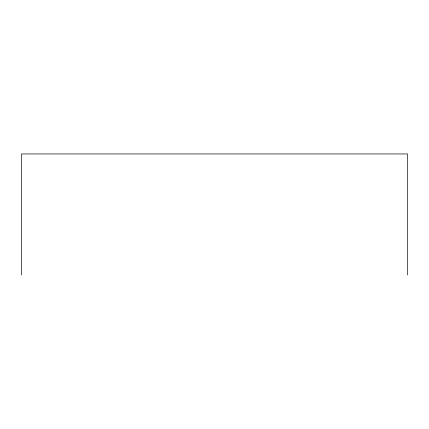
<?xml version="1.0" encoding="UTF-8"?>
<svg xmlns="http://www.w3.org/2000/svg" width="429" height="429" viewBox="0 0 429 429"><rect width="100%" height="100%" fill="white"/><g stroke="black" fill="none" stroke-linecap="round" stroke-linejoin="round"><path stroke-width="0.64" d="M407.55 275.048L407.55 153.952L21.45 153.952L21.45 275.048"/></g></svg>
